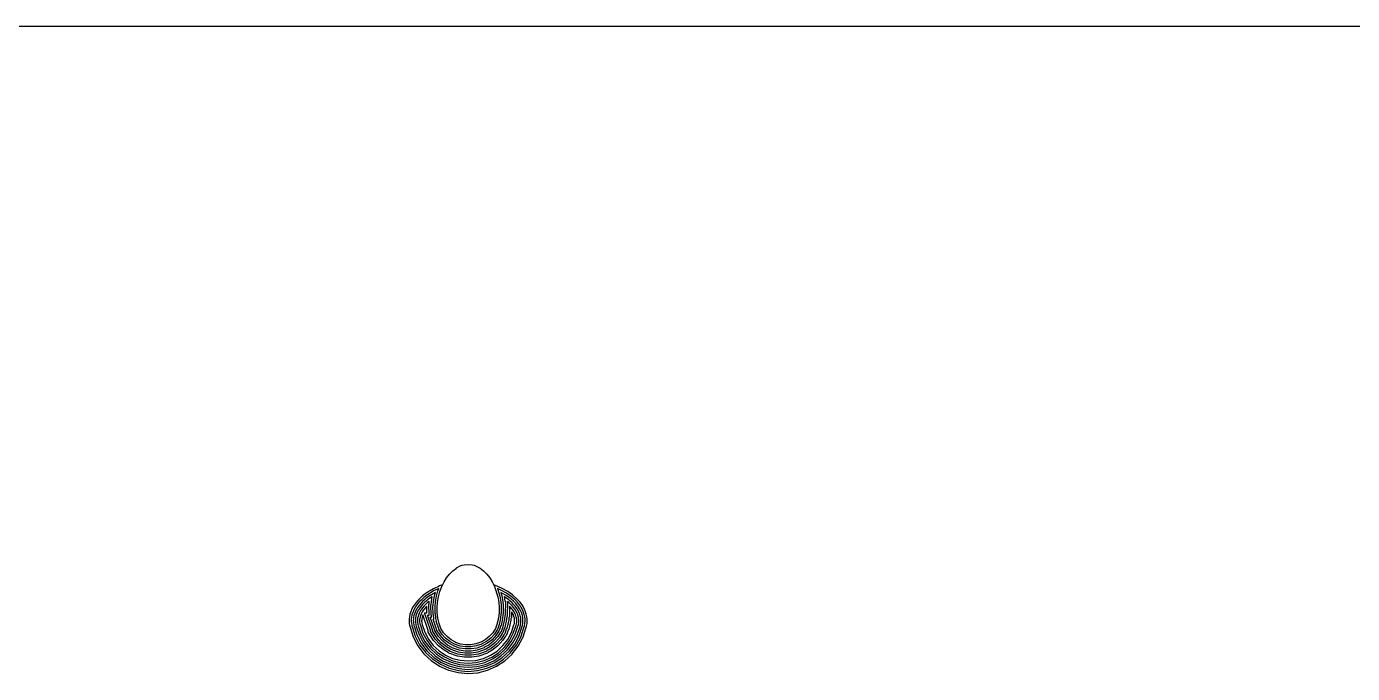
# Model space of a CAD drawing. Header units: millimetres. Extents: x -250 to 4, y -26 to 51.
# Drawn here: x -186.2 to -122.5, y 20.3 to 51.5 of the extents above; entities that cross this region are included whole.
import ezdxf

# ---------------------------------------------------------------- set-up
doc = ezdxf.new("R2010")
doc.units = ezdxf.units.MM
doc.layers.add('1', color=7, linetype='CONTINUOUS')

msp = doc.modelspace()

# ---------------------------------------------------------------- linework, layer by layer
at = {"layer": '1', "color": 0}
for p, q in [((4.01, 51.466), (-250.01, 51.466)), ((-165.564, 25.412), (-165.379, 25.509)), ((-165.379, 25.509), (-165.378, 25.51)), ((-165.378, 25.51), (-165.285, 25.543)), ((-165.285, 25.543), (-165.284, 25.544)), ((-165.284, 25.544), (-165.188, 25.568)), ((-165.188, 25.568), (-164.999, 25.588)), ((-164.999, 25.588), (-164.808, 25.567)), ((-164.808, 25.567), (-164.708, 25.541)), ((-164.708, 25.541), (-164.614, 25.505)), ((-166.159, 24.745), (-166.036, 24.941)), ((-166.036, 24.941), (-165.897, 25.12)), ((-165.897, 25.12), (-165.737, 25.28)), ((-165.737, 25.28), (-165.564, 25.411)), ((-165.564, 25.411), (-165.564, 25.412)), ((-164.614, 25.505), (-164.613, 25.506)), ((-164.613, 25.506), (-164.428, 25.407)), ((-164.428, 25.407), (-164.258, 25.276)), ((-164.258, 25.276), (-164.1, 25.116)), ((-164.1, 25.116), (-163.961, 24.936)), ((-163.961, 24.936), (-163.96, 24.936)), ((-163.96, 24.936), (-163.84, 24.744)), ((-166.425, 24.029), (-166.357, 24.281)), ((-166.357, 24.281), (-166.269, 24.519)), ((-166.269, 24.519), (-166.267, 24.521)), ((-166.267, 24.521), (-166.159, 24.745)), ((-163.84, 24.744), (-163.733, 24.522)), ((-163.733, 24.522), (-163.731, 24.52)), ((-163.731, 24.52), (-163.574, 24.026)), ((-166.488, 23.512), (-166.47, 23.77)), ((-166.47, 23.77), (-166.425, 24.029)), ((-163.574, 24.026), (-163.53, 23.771)), ((-163.53, 23.771), (-163.512, 23.508)), ((-166.489, 23.511), (-166.488, 23.512)), ((-166.484, 23.265), (-166.489, 23.511)), ((-166.483, 23.264), (-166.484, 23.265)), ((-166.454, 23.002), (-166.483, 23.264)), ((-166.399, 22.747), (-166.454, 23.002)), ((-163.544, 23.004), (-163.599, 22.75)), ((-163.515, 23.265), (-163.544, 23.004)), ((-163.514, 23.266), (-163.515, 23.265)), ((-163.511, 23.508), (-163.514, 23.266)), ((-163.512, 23.508), (-163.511, 23.508)), ((-166.316, 22.503), (-166.4, 22.747)), ((-166.4, 22.747), (-166.399, 22.747)), ((-166.316, 22.502), (-166.316, 22.503)), ((-166.184, 22.296), (-166.316, 22.502)), ((-163.681, 22.506), (-163.814, 22.297)), ((-163.68, 22.507), (-163.681, 22.506)), ((-163.601, 22.748), (-163.68, 22.507)), ((-163.599, 22.75), (-163.601, 22.748)), ((-166.016, 22.11), (-166.184, 22.296)), ((-165.821, 21.956), (-166.016, 22.11)), ((-165.602, 21.836), (-165.821, 21.956)), ((-165.601, 21.835), (-165.602, 21.836)), ((-165.366, 21.755), (-165.601, 21.835)), ((-165.123, 21.715), (-165.366, 21.755)), ((-164.878, 21.715), (-165.123, 21.715)), ((-164.632, 21.756), (-164.878, 21.715)), ((-164.397, 21.836), (-164.632, 21.756)), ((-164.396, 21.837), (-164.397, 21.836)), ((-164.177, 21.957), (-164.396, 21.837)), ((-163.983, 22.11), (-164.177, 21.957)), ((-163.814, 22.297), (-163.983, 22.11))]:
    msp.add_line(p, q, dxfattribs=at)
at = {"layer": '1', "color": 1}
for p, q in [((-166.926, 24.265), (-167.136, 24.115)), ((-166.916, 24.273), (-166.926, 24.265)), ((-166.904, 24.28), (-166.916, 24.273)), ((-166.865, 24.303), (-166.904, 24.28)), ((-166.672, 24.411), (-166.865, 24.303)), ((-166.627, 24.322), (-166.816, 24.216)), ((-166.577, 24.235), (-166.767, 24.128)), ((-166.63, 24.432), (-166.672, 24.411)), ((-166.422, 24.527), (-166.63, 24.432)), ((-166.588, 24.341), (-166.627, 24.322)), ((-166.62, 24.072), (-166.577, 24.235)), ((-166.411, 24.422), (-166.588, 24.341)), ((-166.523, 24.051), (-166.452, 24.311)), ((-166.452, 24.311), (-166.411, 24.422)), ((-166.425, 24.029), (-166.357, 24.281)), ((-166.374, 24.548), (-166.422, 24.528)), ((-166.422, 24.528), (-166.422, 24.527)), ((-166.23, 24.599), (-166.374, 24.547)), ((-166.374, 24.547), (-166.374, 24.548)), ((-166.357, 24.281), (-166.269, 24.519)), ((-166.269, 24.519), (-166.267, 24.521)), ((-166.267, 24.521), (-166.23, 24.599)), ((-163.578, 24.528), (-163.77, 24.599)), ((-163.77, 24.599), (-163.733, 24.522)), ((-163.733, 24.522), (-163.731, 24.52)), ((-163.731, 24.52), (-163.574, 24.026)), ((-163.368, 24.319), (-163.596, 24.425)), ((-163.596, 24.425), (-163.477, 24.05)), ((-163.578, 24.527), (-163.578, 24.528)), ((-163.326, 24.41), (-163.578, 24.527)), ((-163.424, 24.236), (-163.431, 24.239)), ((-163.431, 24.239), (-163.379, 24.074)), ((-163.196, 24.106), (-163.424, 24.236)), ((-163.148, 24.194), (-163.368, 24.319)), ((-163.09, 24.276), (-163.326, 24.41)), ((-162.867, 24.118), (-163.09, 24.276)), ((-167.596, 23.629), (-167.639, 23.559)), ((-167.499, 23.758), (-167.596, 23.629)), ((-167.419, 23.698), (-167.516, 23.569)), ((-167.424, 23.847), (-167.499, 23.758)), ((-167.346, 23.629), (-167.432, 23.514)), ((-167.33, 23.946), (-167.425, 23.847)), ((-167.425, 23.847), (-167.424, 23.847)), ((-167.337, 23.794), (-167.419, 23.698)), ((-167.264, 23.727), (-167.346, 23.629)), ((-167.264, 23.871), (-167.337, 23.794)), ((-167.194, 24.067), (-167.33, 23.946)), ((-167.13, 23.99), (-167.264, 23.871)), ((-167.197, 23.797), (-167.264, 23.727)), ((-167.195, 23.654), (-167.259, 23.578)), ((-167.066, 23.913), (-167.197, 23.797)), ((-167.12, 23.732), (-167.195, 23.654)), ((-167.136, 24.115), (-167.194, 24.067)), ((-167.072, 24.038), (-167.13, 23.99)), ((-167.003, 23.836), (-167.12, 23.732)), ((-167.051, 23.658), (-167.12, 23.586)), ((-166.866, 24.185), (-167.072, 24.038)), ((-167.012, 23.958), (-167.066, 23.913)), ((-166.934, 23.763), (-167.051, 23.658)), ((-166.805, 24.105), (-167.012, 23.958)), ((-166.953, 23.878), (-167.003, 23.836)), ((-166.752, 24.021), (-166.953, 23.878)), ((-166.886, 23.803), (-166.934, 23.763)), ((-166.892, 23.673), (-166.877, 23.688)), ((-166.882, 23.147), (-166.892, 23.673)), ((-166.868, 23.816), (-166.886, 23.803)), ((-166.877, 23.688), (-166.868, 23.816)), ((-166.86, 24.19), (-166.866, 24.185)), ((-166.816, 24.216), (-166.86, 24.19)), ((-166.8, 24.109), (-166.805, 24.105)), ((-166.767, 24.128), (-166.8, 24.109)), ((-166.792, 23.633), (-166.779, 23.646)), ((-166.781, 23.138), (-166.792, 23.633)), ((-166.779, 23.646), (-166.768, 23.806)), ((-166.768, 23.806), (-166.728, 24.036)), ((-166.728, 24.036), (-166.752, 24.021)), ((-166.691, 23.592), (-166.683, 23.6)), ((-166.683, 23.6), (-166.669, 23.794)), ((-166.669, 23.794), (-166.62, 24.072)), ((-166.585, 23.557), (-166.569, 23.782)), ((-166.569, 23.782), (-166.523, 24.051)), ((-166.488, 23.512), (-166.47, 23.77)), ((-166.47, 23.77), (-166.425, 24.029)), ((-163.574, 24.026), (-163.53, 23.771)), ((-163.53, 23.771), (-163.512, 23.508)), ((-163.477, 24.05), (-163.431, 23.783)), ((-163.431, 23.783), (-163.419, 23.608)), ((-163.419, 23.608), (-163.41, 23.608)), ((-163.41, 23.608), (-163.415, 23.224)), ((-163.379, 24.074), (-163.331, 23.795)), ((-163.331, 23.795), (-163.325, 23.708)), ((-163.325, 23.708), (-163.309, 23.708)), ((-163.309, 23.708), (-163.315, 23.182)), ((-163.249, 24.021), (-163.271, 24.034)), ((-163.271, 24.034), (-163.232, 23.808)), ((-163.051, 23.881), (-163.249, 24.021)), ((-163.232, 23.808), (-163.207, 23.808)), ((-163.207, 23.808), (-163.216, 23.14)), ((-162.983, 23.955), (-163.196, 24.106)), ((-162.925, 24.036), (-163.148, 24.194)), ((-163.107, 23.797), (-163.116, 23.098)), ((-163.062, 23.761), (-163.107, 23.797)), ((-162.955, 23.667), (-163.062, 23.761)), ((-162.999, 23.839), (-163.051, 23.881)), ((-162.881, 23.735), (-162.999, 23.839)), ((-162.936, 23.917), (-162.983, 23.955)), ((-162.869, 23.576), (-162.955, 23.667)), ((-162.812, 23.808), (-162.936, 23.917)), ((-162.874, 23.995), (-162.925, 24.036)), ((-162.796, 23.645), (-162.881, 23.735)), ((-162.736, 23.874), (-162.874, 23.995)), ((-162.811, 24.073), (-162.867, 24.118)), ((-162.723, 23.713), (-162.812, 23.808)), ((-162.67, 23.949), (-162.811, 24.073)), ((-162.736, 23.575), (-162.796, 23.645)), ((-162.65, 23.782), (-162.736, 23.874)), ((-162.653, 23.632), (-162.723, 23.713)), ((-162.577, 23.85), (-162.67, 23.949)), ((-162.573, 23.522), (-162.653, 23.632)), ((-162.582, 23.703), (-162.65, 23.782)), ((-162.487, 23.573), (-162.582, 23.703)), ((-162.502, 23.763), (-162.577, 23.85)), ((-162.406, 23.632), (-162.502, 23.763)), ((-162.359, 23.561), (-162.406, 23.632)), ((-167.834, 22.967), (-167.837, 22.885)), ((-167.825, 23.051), (-167.834, 22.967)), ((-167.799, 23.187), (-167.825, 23.051)), ((-167.743, 23.349), (-167.799, 23.187)), ((-167.742, 23.349), (-167.743, 23.349)), ((-167.719, 23.409), (-167.742, 23.349)), ((-167.734, 22.963), (-167.737, 22.887)), ((-167.727, 23.032), (-167.734, 22.963)), ((-167.704, 23.154), (-167.727, 23.032)), ((-167.639, 23.559), (-167.719, 23.409)), ((-167.652, 23.304), (-167.704, 23.154)), ((-167.628, 23.367), (-167.652, 23.304)), ((-167.626, 23.027), (-167.634, 22.953)), ((-167.554, 23.507), (-167.628, 23.367)), ((-167.606, 23.134), (-167.626, 23.027)), ((-167.57, 23.238), (-167.606, 23.134)), ((-167.534, 23.332), (-167.57, 23.238)), ((-167.516, 23.569), (-167.554, 23.507)), ((-167.469, 23.454), (-167.534, 23.332)), ((-167.53, 22.995), (-167.534, 22.952)), ((-167.508, 23.108), (-167.53, 22.995)), ((-167.466, 23.231), (-167.508, 23.108)), ((-167.432, 23.514), (-167.469, 23.454)), ((-167.447, 23.281), (-167.466, 23.231)), ((-167.383, 23.402), (-167.447, 23.281)), ((-167.428, 22.995), (-167.435, 22.938)), ((-167.411, 23.084), (-167.428, 22.995)), ((-167.376, 23.187), (-167.411, 23.084)), ((-167.346, 23.463), (-167.383, 23.402)), ((-167.356, 23.24), (-167.376, 23.187)), ((-167.292, 23.36), (-167.356, 23.24)), ((-167.259, 23.578), (-167.346, 23.463)), ((-167.33, 22.976), (-167.334, 22.938)), ((-167.315, 23.055), (-167.33, 22.976)), ((-167.28, 23.156), (-167.315, 23.055)), ((-167.265, 23.403), (-167.292, 23.36)), ((-167.262, 23.204), (-167.28, 23.156)), ((-167.193, 23.5), (-167.265, 23.403)), ((-167.208, 23.304), (-167.262, 23.204)), ((-167.23, 22.967), (-167.235, 22.924)), ((-167.218, 23.031), (-167.23, 22.967)), ((-167.189, 23.116), (-167.218, 23.031)), ((-167.181, 23.348), (-167.208, 23.304)), ((-167.12, 23.586), (-167.193, 23.5)), ((-167.174, 23.154), (-167.189, 23.116)), ((-167.104, 23.452), (-167.181, 23.348)), ((-166.916, 22.404), (-167.174, 23.154)), ((-167.053, 23.512), (-167.104, 23.452)), ((-166.816, 22.418), (-167.101, 23.247)), ((-167.101, 23.247), (-166.984, 23.247)), ((-166.99, 23.578), (-167.053, 23.512)), ((-166.984, 23.247), (-166.99, 23.578)), ((-166.716, 22.437), (-166.961, 23.147)), ((-166.961, 23.147), (-166.882, 23.147)), ((-166.616, 22.451), (-166.821, 23.047)), ((-166.821, 23.047), (-166.76, 23.047)), ((-166.769, 23.126), (-166.781, 23.138)), ((-166.76, 23.047), (-166.769, 23.126)), ((-166.682, 23.18), (-166.691, 23.592)), ((-166.674, 23.172), (-166.682, 23.18)), ((-166.652, 22.97), (-166.674, 23.172)), ((-166.647, 22.947), (-166.652, 22.97)), ((-166.59, 23.552), (-166.585, 23.557)), ((-166.583, 23.223), (-166.59, 23.552)), ((-166.578, 23.218), (-166.583, 23.223)), ((-166.553, 22.986), (-166.578, 23.218)), ((-166.523, 22.847), (-166.553, 22.986)), ((-166.489, 23.511), (-166.488, 23.512)), ((-166.484, 23.265), (-166.489, 23.511)), ((-166.483, 23.264), (-166.484, 23.265)), ((-166.454, 23.002), (-166.483, 23.264)), ((-166.399, 22.747), (-166.454, 23.002)), ((-163.544, 23.004), (-163.599, 22.75)), ((-163.515, 23.265), (-163.544, 23.004)), ((-163.514, 23.266), (-163.515, 23.265)), ((-163.511, 23.508), (-163.514, 23.266)), ((-163.512, 23.508), (-163.511, 23.508)), ((-163.445, 22.988), (-163.507, 22.7)), ((-163.42, 23.219), (-163.445, 22.988)), ((-163.415, 23.224), (-163.42, 23.219)), ((-163.346, 22.972), (-163.416, 22.65)), ((-163.324, 23.173), (-163.346, 22.972)), ((-163.315, 23.182), (-163.324, 23.173)), ((-163.229, 23.127), (-163.248, 22.956)), ((-163.216, 23.14), (-163.229, 23.127)), ((-163.133, 23.081), (-163.149, 22.939)), ((-163.116, 23.098), (-163.133, 23.081)), ((-163.037, 23.035), (-163.05, 22.923)), ((-163.017, 23.056), (-163.037, 23.035)), ((-163.01, 23.582), (-163.017, 23.056)), ((-162.956, 23.524), (-163.01, 23.582)), ((-162.894, 23.453), (-162.956, 23.524)), ((-162.942, 22.989), (-162.951, 22.907)), ((-162.917, 23.014), (-162.942, 22.989)), ((-162.913, 23.309), (-162.917, 23.014)), ((-162.89, 23.277), (-162.913, 23.309)), ((-162.817, 23.347), (-162.894, 23.453)), ((-162.877, 23.258), (-162.89, 23.277)), ((-162.822, 23.152), (-162.877, 23.258)), ((-162.814, 23.512), (-162.869, 23.576)), ((-162.816, 23.138), (-162.822, 23.152)), ((-162.793, 23.31), (-162.817, 23.347)), ((-162.782, 23.036), (-162.816, 23.138)), ((-162.739, 23.409), (-162.814, 23.512)), ((-162.732, 23.193), (-162.793, 23.31)), ((-162.777, 23.014), (-162.782, 23.036)), ((-162.769, 22.974), (-162.777, 23.014)), ((-162.764, 22.928), (-162.769, 22.974)), ((-162.7, 23.35), (-162.739, 23.409)), ((-162.655, 23.465), (-162.736, 23.575)), ((-162.722, 23.17), (-162.732, 23.193)), ((-162.683, 23.053), (-162.722, 23.17)), ((-162.645, 23.244), (-162.7, 23.35)), ((-162.679, 23.037), (-162.683, 23.053)), ((-162.669, 22.982), (-162.68, 23.037)), ((-162.68, 23.037), (-162.679, 23.037)), ((-162.665, 22.94), (-162.669, 22.982)), ((-162.614, 23.402), (-162.655, 23.465)), ((-162.627, 23.202), (-162.645, 23.244)), ((-162.589, 23.088), (-162.627, 23.202)), ((-162.556, 23.291), (-162.614, 23.402)), ((-162.58, 23.048), (-162.589, 23.088)), ((-162.579, 23.048), (-162.58, 23.048)), ((-162.572, 23.008), (-162.579, 23.048)), ((-162.528, 23.454), (-162.573, 23.522)), ((-162.565, 22.941), (-162.572, 23.008)), ((-162.534, 23.238), (-162.556, 23.291)), ((-162.492, 23.116), (-162.534, 23.238)), ((-162.466, 23.334), (-162.528, 23.454)), ((-162.482, 23.069), (-162.492, 23.116)), ((-162.446, 23.512), (-162.487, 23.573)), ((-162.472, 23.019), (-162.482, 23.069)), ((-162.465, 22.953), (-162.472, 23.019)), ((-162.439, 23.271), (-162.466, 23.334)), ((-162.371, 23.367), (-162.446, 23.512)), ((-162.393, 23.134), (-162.439, 23.271)), ((-162.384, 23.091), (-162.393, 23.134)), ((-162.373, 23.036), (-162.384, 23.091)), ((-162.365, 22.955), (-162.373, 23.036)), ((-162.349, 23.316), (-162.371, 23.367)), ((-162.282, 23.413), (-162.359, 23.561)), ((-162.299, 23.168), (-162.349, 23.316)), ((-162.287, 23.112), (-162.299, 23.168)), ((-162.286, 23.112), (-162.287, 23.112)), ((-162.274, 23.048), (-162.286, 23.112)), ((-162.255, 23.35), (-162.282, 23.413)), ((-162.265, 22.963), (-162.274, 23.048)), ((-162.262, 22.837), (-162.265, 22.963)), ((-162.202, 23.193), (-162.255, 23.35)), ((-162.189, 23.134), (-162.202, 23.193)), ((-162.173, 23.053), (-162.189, 23.134)), ((-162.165, 22.968), (-162.174, 23.053)), ((-162.174, 23.053), (-162.173, 23.053)), ((-162.162, 22.829), (-162.165, 22.968)), ((-167.837, 22.885), (-167.836, 22.83)), ((-167.836, 22.83), (-167.83, 22.746)), ((-167.83, 22.746), (-167.816, 22.657)), ((-167.816, 22.657), (-167.817, 22.657)), ((-167.817, 22.657), (-167.806, 22.608)), ((-167.806, 22.608), (-167.779, 22.511)), ((-167.779, 22.511), (-167.641, 22.092)), ((-167.737, 22.887), (-167.736, 22.837)), ((-167.736, 22.837), (-167.731, 22.762)), ((-167.731, 22.762), (-167.716, 22.665)), ((-167.716, 22.665), (-167.708, 22.63)), ((-167.708, 22.63), (-167.709, 22.63)), ((-167.709, 22.63), (-167.684, 22.542)), ((-167.684, 22.542), (-167.549, 22.131)), ((-167.634, 22.953), (-167.637, 22.889)), ((-167.637, 22.889), (-167.636, 22.834)), ((-167.636, 22.834), (-167.632, 22.777)), ((-167.632, 22.777), (-167.616, 22.674)), ((-167.616, 22.674), (-167.613, 22.662)), ((-167.613, 22.662), (-167.589, 22.574)), ((-167.589, 22.574), (-167.586, 22.565)), ((-167.586, 22.565), (-167.455, 22.167)), ((-167.534, 22.952), (-167.537, 22.874)), ((-167.537, 22.874), (-167.536, 22.835)), ((-167.536, 22.835), (-167.532, 22.78)), ((-167.532, 22.78), (-167.52, 22.707)), ((-167.52, 22.707), (-167.513, 22.674)), ((-167.513, 22.674), (-167.494, 22.605)), ((-167.494, 22.605), (-167.363, 22.207)), ((-167.435, 22.938), (-167.437, 22.87)), ((-167.437, 22.87), (-167.436, 22.837)), ((-167.436, 22.837), (-167.432, 22.79)), ((-167.432, 22.79), (-167.419, 22.709)), ((-167.419, 22.709), (-167.416, 22.696)), ((-167.416, 22.696), (-167.399, 22.636)), ((-167.399, 22.636), (-167.271, 22.248)), ((-167.334, 22.938), (-167.337, 22.867)), ((-167.337, 22.867), (-167.336, 22.849)), ((-167.336, 22.849), (-167.332, 22.801)), ((-167.332, 22.801), (-167.322, 22.734)), ((-167.322, 22.734), (-167.32, 22.729)), ((-167.32, 22.729), (-167.297, 22.645)), ((-167.297, 22.645), (-167.177, 22.282)), ((-167.235, 22.924), (-167.237, 22.873)), ((-167.237, 22.873), (-167.236, 22.841)), ((-167.236, 22.841), (-167.234, 22.822)), ((-167.234, 22.822), (-167.223, 22.752)), ((-167.223, 22.752), (-167.209, 22.699)), ((-167.209, 22.699), (-167.085, 22.322)), ((-167.085, 22.322), (-166.909, 21.986)), ((-166.916, 22.326), (-166.916, 22.404)), ((-166.662, 21.931), (-166.916, 22.326)), ((-166.816, 22.356), (-166.816, 22.418)), ((-166.583, 21.991), (-166.816, 22.356)), ((-166.716, 22.385), (-166.716, 22.437)), ((-166.503, 22.052), (-166.716, 22.385)), ((-166.516, 22.47), (-166.68, 22.947)), ((-166.68, 22.947), (-166.647, 22.947)), ((-166.616, 22.414), (-166.616, 22.451)), ((-166.423, 22.113), (-166.616, 22.414)), ((-166.416, 22.485), (-166.54, 22.847)), ((-166.54, 22.847), (-166.523, 22.847)), ((-166.516, 22.443), (-166.516, 22.47)), ((-166.343, 22.174), (-166.516, 22.443)), ((-166.416, 22.473), (-166.416, 22.485)), ((-166.264, 22.235), (-166.416, 22.473)), ((-166.316, 22.503), (-166.4, 22.747)), ((-166.4, 22.747), (-166.399, 22.747)), ((-166.316, 22.502), (-166.316, 22.503)), ((-166.184, 22.296), (-166.316, 22.502)), ((-163.681, 22.506), (-163.814, 22.297)), ((-163.604, 22.441), (-163.734, 22.236)), ((-163.68, 22.507), (-163.681, 22.506)), ((-163.601, 22.748), (-163.68, 22.507)), ((-163.523, 22.381), (-163.654, 22.175)), ((-163.592, 22.453), (-163.604, 22.441)), ((-163.599, 22.75), (-163.601, 22.748)), ((-163.514, 22.693), (-163.592, 22.453)), ((-163.505, 22.399), (-163.523, 22.381)), ((-163.507, 22.7), (-163.514, 22.693)), ((-163.426, 22.64), (-163.505, 22.399)), ((-163.417, 22.346), (-163.445, 22.318)), ((-163.416, 22.65), (-163.426, 22.64)), ((-163.339, 22.586), (-163.417, 22.346)), ((-163.324, 22.6), (-163.339, 22.586)), ((-163.251, 22.532), (-163.33, 22.292)), ((-163.248, 22.956), (-163.324, 22.6)), ((-163.233, 22.55), (-163.251, 22.532)), ((-163.164, 22.477), (-163.242, 22.238)), ((-163.149, 22.939), (-163.233, 22.55)), ((-163.141, 22.5), (-163.164, 22.477)), ((-163.075, 22.426), (-163.154, 22.184)), ((-163.05, 22.923), (-163.141, 22.5)), ((-163.05, 22.451), (-163.075, 22.426)), ((-162.951, 22.907), (-163.05, 22.451)), ((-162.922, 22.304), (-162.798, 22.672)), ((-162.827, 22.271), (-162.698, 22.657)), ((-162.798, 22.672), (-162.777, 22.746)), ((-162.777, 22.746), (-162.765, 22.821)), ((-162.765, 22.821), (-162.763, 22.84)), ((-162.763, 22.84), (-162.764, 22.928)), ((-162.737, 22.226), (-162.606, 22.614)), ((-162.698, 22.657), (-162.679, 22.726)), ((-162.679, 22.726), (-162.665, 22.807)), ((-162.662, 22.841), (-162.665, 22.94)), ((-162.665, 22.807), (-162.662, 22.841)), ((-162.645, 22.186), (-162.504, 22.605)), ((-162.606, 22.614), (-162.582, 22.7)), ((-162.582, 22.7), (-162.567, 22.796)), ((-162.567, 22.796), (-162.563, 22.844)), ((-162.563, 22.844), (-162.565, 22.941)), ((-162.549, 22.158), (-162.41, 22.573)), ((-162.504, 22.605), (-162.485, 22.676)), ((-162.485, 22.676), (-162.467, 22.782)), ((-162.467, 22.782), (-162.462, 22.838)), ((-162.462, 22.838), (-162.465, 22.953)), ((-162.452, 22.131), (-162.315, 22.541)), ((-162.41, 22.573), (-162.385, 22.666)), ((-162.385, 22.666), (-162.368, 22.764)), ((-162.368, 22.764), (-162.362, 22.829)), ((-162.362, 22.829), (-162.365, 22.955)), ((-162.356, 22.104), (-162.22, 22.509)), ((-162.315, 22.541), (-162.314, 22.541)), ((-162.314, 22.541), (-162.289, 22.635)), ((-162.289, 22.635), (-162.269, 22.753)), ((-162.269, 22.753), (-162.262, 22.837)), ((-162.22, 22.509), (-162.19, 22.619)), ((-162.19, 22.619), (-162.169, 22.745)), ((-162.169, 22.745), (-162.162, 22.829)), ((-167.641, 22.092), (-167.635, 22.078)), ((-167.635, 22.078), (-167.632, 22.074)), ((-167.632, 22.074), (-167.418, 21.664)), ((-167.549, 22.131), (-167.547, 22.127)), ((-167.547, 22.127), (-167.332, 21.716)), ((-167.455, 22.167), (-167.248, 21.771)), ((-167.363, 22.207), (-167.162, 21.823)), ((-167.332, 21.716), (-167.057, 21.355)), ((-167.271, 22.248), (-167.079, 21.879)), ((-167.248, 21.771), (-166.98, 21.419)), ((-167.177, 22.282), (-166.994, 21.932)), ((-167.162, 21.823), (-166.904, 21.485)), ((-167.079, 21.879), (-166.829, 21.552)), ((-166.994, 21.932), (-166.757, 21.621)), ((-166.909, 21.986), (-166.682, 21.688)), ((-166.682, 21.688), (-166.399, 21.423)), ((-166.427, 21.67), (-166.662, 21.931)), ((-166.359, 21.744), (-166.583, 21.991)), ((-166.29, 21.817), (-166.503, 22.052)), ((-166.222, 21.89), (-166.423, 22.113)), ((-166.098, 21.538), (-166.359, 21.744)), ((-166.153, 21.963), (-166.343, 22.174)), ((-166.043, 21.621), (-166.29, 21.817)), ((-166.085, 22.037), (-166.264, 22.235)), ((-165.987, 21.705), (-166.222, 21.89)), ((-166.016, 22.11), (-166.184, 22.296)), ((-165.932, 21.789), (-166.153, 21.963)), ((-165.876, 21.872), (-166.085, 22.037)), ((-165.821, 21.956), (-166.016, 22.11)), ((-165.784, 21.594), (-165.987, 21.705)), ((-165.724, 21.675), (-165.932, 21.789)), ((-165.662, 21.755), (-165.876, 21.872)), ((-165.602, 21.836), (-165.821, 21.956)), ((-165.655, 21.748), (-165.662, 21.755)), ((-165.39, 21.658), (-165.655, 21.748)), ((-165.601, 21.835), (-165.602, 21.836)), ((-165.366, 21.755), (-165.601, 21.835)), ((-165.123, 21.715), (-165.366, 21.755)), ((-164.878, 21.715), (-165.123, 21.715)), ((-164.632, 21.756), (-164.878, 21.715)), ((-164.397, 21.836), (-164.632, 21.756)), ((-164.343, 21.749), (-164.608, 21.659)), ((-164.396, 21.837), (-164.397, 21.836)), ((-164.177, 21.957), (-164.396, 21.837)), ((-164.336, 21.756), (-164.343, 21.749)), ((-164.122, 21.873), (-164.336, 21.756)), ((-164.066, 21.79), (-164.274, 21.676)), ((-164.011, 21.706), (-164.214, 21.595)), ((-163.983, 22.11), (-164.177, 21.957)), ((-163.914, 22.037), (-164.122, 21.873)), ((-163.846, 21.963), (-164.066, 21.79)), ((-163.777, 21.89), (-164.011, 21.706)), ((-163.814, 22.297), (-163.983, 22.11)), ((-163.709, 21.817), (-163.956, 21.622)), ((-163.734, 22.236), (-163.914, 22.037)), ((-163.64, 21.743), (-163.9, 21.539)), ((-163.654, 22.175), (-163.846, 21.963)), ((-163.574, 22.115), (-163.777, 21.89)), ((-163.495, 22.054), (-163.709, 21.817)), ((-163.415, 21.993), (-163.64, 21.743)), ((-163.445, 22.318), (-163.574, 22.115)), ((-163.335, 21.932), (-163.572, 21.67)), ((-163.368, 22.254), (-163.495, 22.054)), ((-163.29, 22.19), (-163.415, 21.993)), ((-163.33, 22.292), (-163.368, 22.254)), ((-163.211, 22.128), (-163.335, 21.932)), ((-163.329, 21.675), (-163.095, 21.978)), ((-163.242, 22.238), (-163.29, 22.19)), ((-163.253, 21.609), (-163.013, 21.921)), ((-163.154, 22.184), (-163.211, 22.128)), ((-163.18, 21.54), (-162.926, 21.871)), ((-163.107, 21.472), (-162.845, 21.81)), ((-163.095, 21.978), (-162.922, 22.304)), ((-163.034, 21.403), (-162.761, 21.755)), ((-163.013, 21.921), (-162.827, 22.271)), ((-162.956, 21.339), (-162.674, 21.704)), ((-162.926, 21.871), (-162.737, 22.226)), ((-162.845, 21.81), (-162.645, 22.186)), ((-162.761, 21.755), (-162.55, 22.152)), ((-162.674, 21.704), (-162.456, 22.115)), ((-162.59, 21.65), (-162.368, 22.068)), ((-162.55, 22.152), (-162.549, 22.158)), ((-162.456, 22.115), (-162.452, 22.131)), ((-162.368, 22.068), (-162.36, 22.086)), ((-162.36, 22.086), (-162.356, 22.104)), ((-167.418, 21.664), (-167.128, 21.284)), ((-167.128, 21.284), (-167.117, 21.273)), ((-167.117, 21.273), (-166.777, 20.954)), ((-167.057, 21.355), (-167.046, 21.344)), ((-167.046, 21.344), (-166.716, 21.034)), ((-166.98, 21.419), (-166.65, 21.109)), ((-166.904, 21.485), (-166.593, 21.193)), ((-166.829, 21.552), (-166.526, 21.268)), ((-166.757, 21.621), (-166.466, 21.348)), ((-166.65, 21.109), (-166.288, 20.868)), ((-166.593, 21.193), (-166.234, 20.953)), ((-166.526, 21.268), (-166.187, 21.041)), ((-166.466, 21.348), (-166.139, 21.13)), ((-166.153, 21.454), (-166.427, 21.67)), ((-166.399, 21.423), (-166.092, 21.218)), ((-165.966, 21.352), (-166.153, 21.454)), ((-166.139, 21.13), (-165.778, 20.969)), ((-165.907, 21.434), (-166.098, 21.538)), ((-166.092, 21.218), (-165.747, 21.064)), ((-165.845, 21.513), (-166.043, 21.621)), ((-165.927, 21.312), (-165.966, 21.352)), ((-165.512, 21.171), (-165.927, 21.312)), ((-165.872, 21.399), (-165.907, 21.434)), ((-165.488, 21.268), (-165.872, 21.399)), ((-165.818, 21.486), (-165.845, 21.513)), ((-165.464, 21.366), (-165.818, 21.486)), ((-165.764, 21.574), (-165.784, 21.594)), ((-165.439, 21.463), (-165.764, 21.574)), ((-165.747, 21.064), (-165.383, 20.971)), ((-165.71, 21.661), (-165.724, 21.675)), ((-165.415, 21.56), (-165.71, 21.661)), ((-165.172, 21.115), (-165.512, 21.171)), ((-165.164, 21.215), (-165.488, 21.268)), ((-165.156, 21.315), (-165.464, 21.366)), ((-165.148, 21.415), (-165.439, 21.463)), ((-165.139, 21.515), (-165.415, 21.56)), ((-165.131, 21.615), (-165.39, 21.658)), ((-164.828, 21.115), (-165.172, 21.115)), ((-164.837, 21.215), (-165.164, 21.215)), ((-164.845, 21.315), (-165.156, 21.315)), ((-164.853, 21.415), (-165.148, 21.415)), ((-164.861, 21.515), (-165.139, 21.515)), ((-164.87, 21.615), (-165.131, 21.615)), ((-164.608, 21.659), (-164.87, 21.615)), ((-164.583, 21.561), (-164.861, 21.515)), ((-164.559, 21.464), (-164.853, 21.415)), ((-164.534, 21.367), (-164.845, 21.315)), ((-164.51, 21.27), (-164.837, 21.215)), ((-164.485, 21.172), (-164.828, 21.115)), ((-164.63, 20.968), (-164.262, 21.061)), ((-164.288, 21.662), (-164.583, 21.561)), ((-164.234, 21.575), (-164.559, 21.464)), ((-164.18, 21.487), (-164.534, 21.367)), ((-164.126, 21.4), (-164.51, 21.27)), ((-164.071, 21.313), (-164.485, 21.172)), ((-164.274, 21.676), (-164.288, 21.662)), ((-164.262, 21.061), (-163.917, 21.213)), ((-164.214, 21.595), (-164.234, 21.575)), ((-164.233, 20.965), (-163.864, 21.128)), ((-164.153, 21.514), (-164.18, 21.487)), ((-163.956, 21.622), (-164.153, 21.514)), ((-164.091, 21.435), (-164.126, 21.4)), ((-163.9, 21.539), (-164.091, 21.435)), ((-164.032, 21.353), (-164.071, 21.313)), ((-163.845, 21.455), (-164.032, 21.353)), ((-163.917, 21.213), (-163.607, 21.417)), ((-163.864, 21.128), (-163.548, 21.336)), ((-163.572, 21.67), (-163.845, 21.455)), ((-163.822, 21.036), (-163.482, 21.26)), ((-163.768, 20.951), (-163.423, 21.179)), ((-163.724, 20.861), (-163.36, 21.101)), ((-163.607, 21.417), (-163.329, 21.675)), ((-163.548, 21.336), (-163.253, 21.609)), ((-163.482, 21.26), (-163.18, 21.54)), ((-163.423, 21.179), (-163.107, 21.472)), ((-163.36, 21.101), (-163.034, 21.403)), ((-163.298, 21.022), (-162.957, 21.338)), ((-163.235, 20.944), (-162.881, 21.272)), ((-162.957, 21.338), (-162.956, 21.339)), ((-162.881, 21.272), (-162.875, 21.281)), ((-162.875, 21.281), (-162.59, 21.65)), ((-166.777, 20.954), (-166.383, 20.691)), ((-166.716, 21.034), (-166.333, 20.778)), ((-166.383, 20.691), (-165.947, 20.497)), ((-166.333, 20.778), (-165.914, 20.591)), ((-166.288, 20.868), (-165.879, 20.686)), ((-166.234, 20.953), (-165.842, 20.779)), ((-166.187, 21.041), (-165.811, 20.874)), ((-165.947, 20.497), (-165.93, 20.492)), ((-165.93, 20.492), (-165.484, 20.377)), ((-165.914, 20.591), (-165.905, 20.589)), ((-165.905, 20.589), (-165.468, 20.476)), ((-165.879, 20.686), (-165.447, 20.574)), ((-165.842, 20.779), (-165.437, 20.674)), ((-165.811, 20.874), (-165.421, 20.773)), ((-165.778, 20.969), (-165.399, 20.871)), ((-165.468, 20.476), (-165.007, 20.437)), ((-165.447, 20.574), (-165.007, 20.536)), ((-165.437, 20.674), (-165.006, 20.637)), ((-165.421, 20.773), (-165.006, 20.738)), ((-165.399, 20.871), (-165.005, 20.837)), ((-165.383, 20.971), (-165.005, 20.938)), ((-165.007, 20.536), (-164.567, 20.571)), ((-165.007, 20.437), (-164.546, 20.474)), ((-165.006, 20.738), (-164.597, 20.77)), ((-165.006, 20.637), (-164.581, 20.671)), ((-165.005, 20.938), (-164.63, 20.968)), ((-165.005, 20.837), (-164.616, 20.868)), ((-164.616, 20.868), (-164.233, 20.965)), ((-164.597, 20.77), (-164.195, 20.871)), ((-164.581, 20.671), (-164.167, 20.775)), ((-164.567, 20.571), (-164.132, 20.681)), ((-164.546, 20.474), (-164.102, 20.585)), ((-164.532, 20.374), (-164.067, 20.491)), ((-164.195, 20.871), (-163.822, 21.036)), ((-164.167, 20.775), (-163.768, 20.951)), ((-164.132, 20.681), (-163.724, 20.861)), ((-164.102, 20.585), (-163.673, 20.774)), ((-164.067, 20.491), (-163.629, 20.684)), ((-163.673, 20.774), (-163.298, 21.022)), ((-163.629, 20.684), (-163.235, 20.944)), ((-165.484, 20.377), (-165.008, 20.336)), ((-165.008, 20.336), (-164.532, 20.374))]:
    msp.add_line(p, q, dxfattribs=at)

doc.saveas('drawing.dxf')
